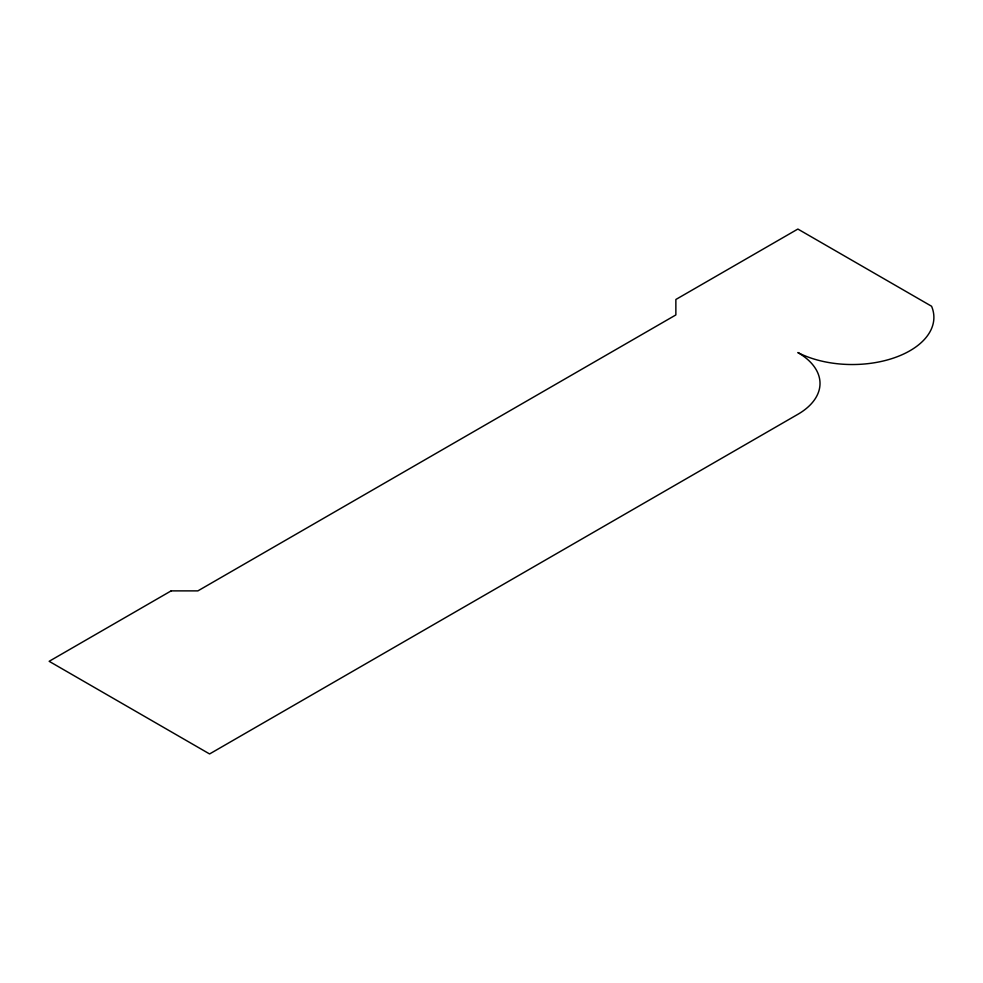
<?xml version="1.0" encoding="UTF-8"?>
<svg xmlns="http://www.w3.org/2000/svg" width="983" height="983" viewBox="0 0 983 983"><rect width="100%" height="100%" fill="white"/><g stroke="black" fill="none" stroke-linecap="round" stroke-linejoin="round"><path stroke-width="1.47" d="M171.14 590.881L49.15 661.313L209.588 753.949L797.864 414.31A75.63 43.67 0 0 0 797.864 352.553A81.638 47.135 0 0 0 894.247 357.812A81.638 47.135 0 0 0 931.565 306.241L797.864 229.051L675.862 299.483L675.862 314.929L197.89 590.881L171.14 590.881"/></g></svg>
